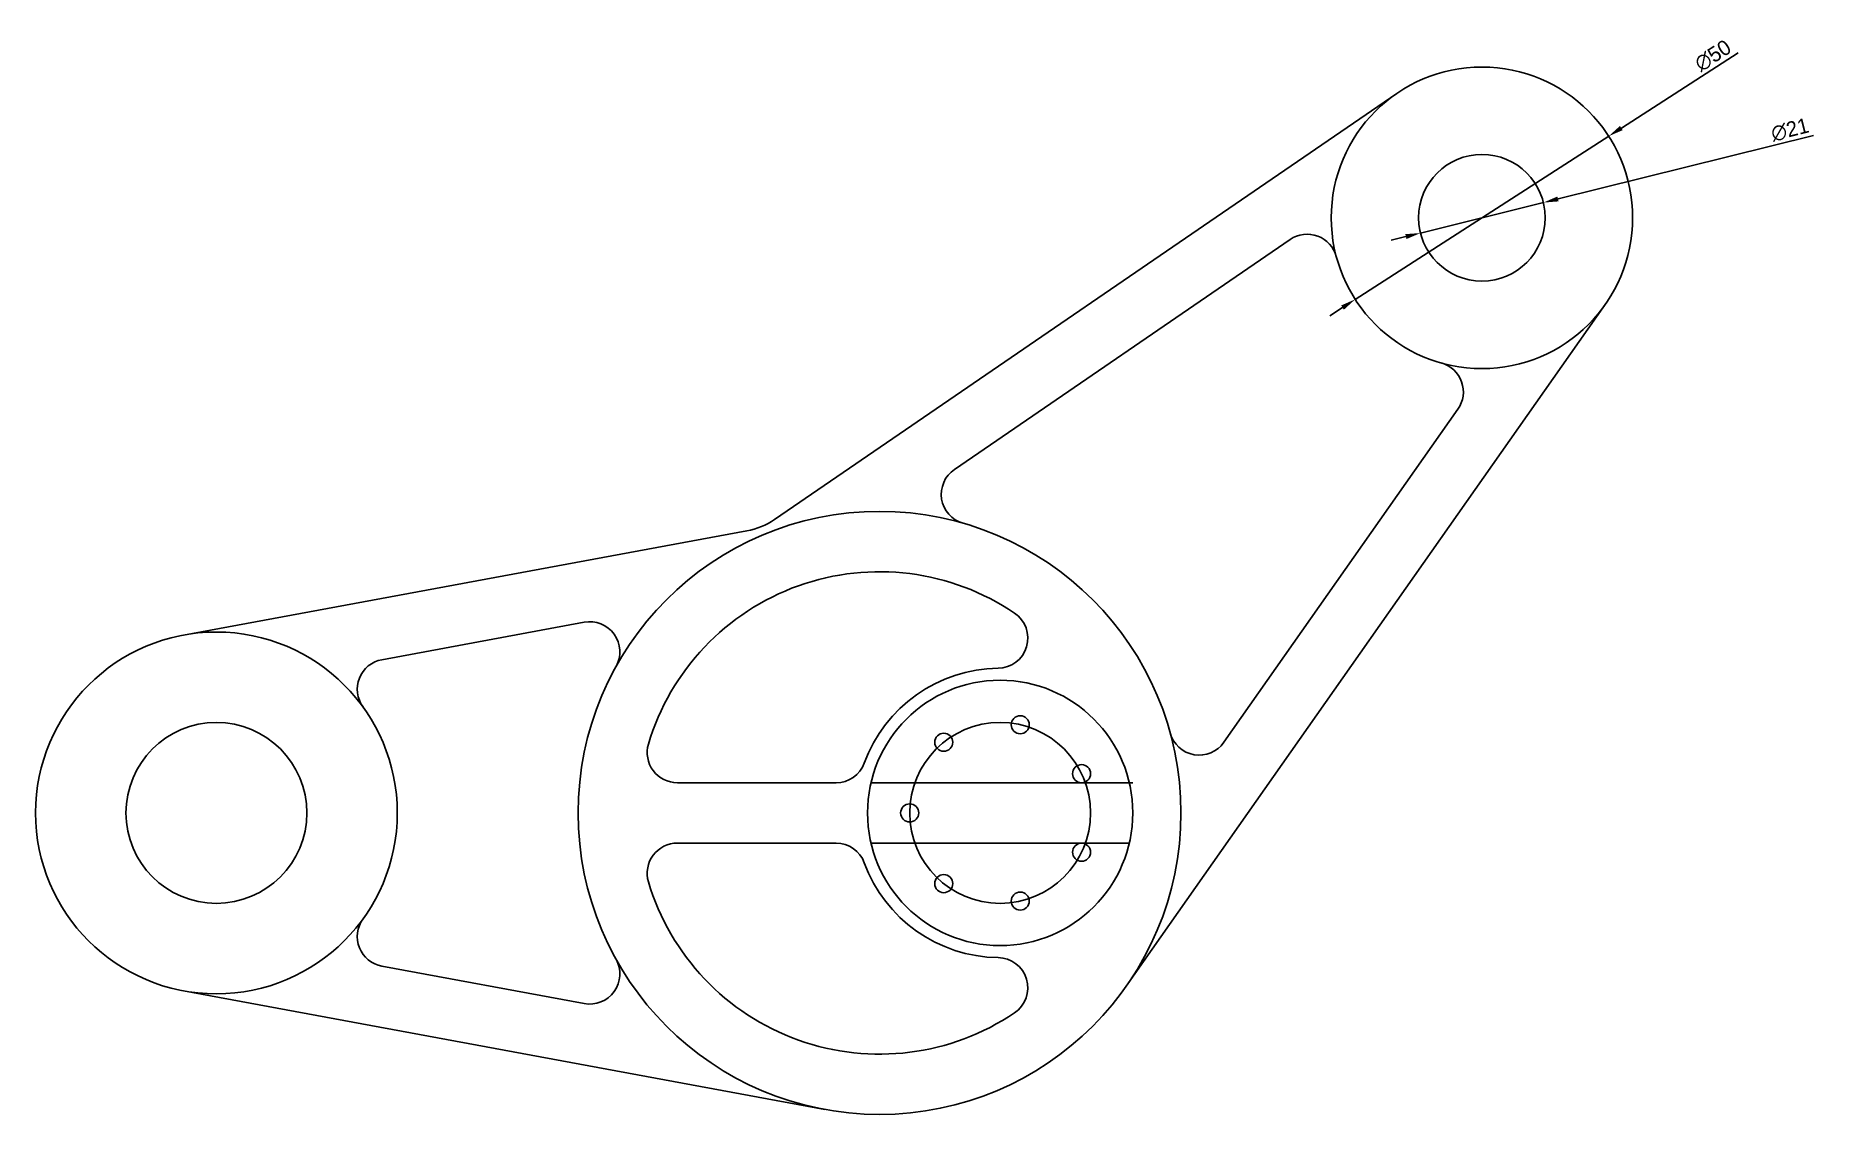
# Model space of a CAD drawing. Header units: millimetres. Extents: x 0 to 295, y -20 to 159.
import ezdxf

# ---------------------------------------------------------------- set-up
doc = ezdxf.new("R2010")
doc.units = ezdxf.units.MM
doc.layers.add('Ölçülendirme', color=60, linetype='Continuous')
doc.dimstyles.new('ISO-25', dxfattribs={"dimtxt": 2.5, "dimasz": 2.5, "dimexe": 1.25, "dimexo": 0.625, "dimtad": 1, "dimtxsty": 'Standard', "dimcen": 2.5, "dimadec": 0, "dimazin": 0, "dimtfac": 1, "dimtmove": 0, "dimatfit": 3, "dimfxl": 1, "dimarcsym": 0})

# ---------------------------------------------------------------- blocks, each defined once
blk = doc.blocks.new('*D2')
at = {"layer": 'Defpoints', "color": 0}
for p in [(250.12, 131.22), (229.73, 126.17)]:
    blk.add_point(p, dxfattribs=at)
at = {"layer": 'Ölçülendirme', "color": 0, "lineweight": -2}
for p, q in [((294.91, 142.32), (252.54, 131.82)), ((229.73, 126.17), (250.12, 131.22)), ((227.31, 125.57), (224.88, 124.97))]:
    blk.add_line(p, q, dxfattribs=at)
at = {"layer": 'Ölçülendirme', "color": 0}
for points in [[(252.44, 132.23), (252.64, 131.42), (250.12, 131.22)], [(227.2, 125.98), (227.41, 125.17), (229.73, 126.17)]]:
    blk.add_solid(points, dxfattribs=at)
at = {"layer": 'Ölçülendirme', "color": 0, "insert": (291.02, 143.29), "char_height": 2.5, "attachment_point": 5, "rotation": 13.915}
blk.add_mtext('∅21', dxfattribs=at)
blk = doc.blocks.new('*D3')
at = {"layer": 'Defpoints', "color": 0}
for p in [(260.95, 142.23), (218.9, 115.17)]:
    blk.add_point(p, dxfattribs=at)
at = {"layer": 'Ölçülendirme', "color": 0, "lineweight": -2}
for p, q in [((282.4, 156.04), (263.05, 143.58)), ((218.9, 115.17), (260.95, 142.23)), ((216.8, 113.81), (214.7, 112.46))]:
    blk.add_line(p, q, dxfattribs=at)
at = {"layer": 'Ölçülendirme', "color": 0}
for points in [[(262.82, 143.93), (263.27, 143.23), (260.95, 142.23)], [(216.57, 114.16), (217.03, 113.46), (218.9, 115.17)]]:
    blk.add_solid(points, dxfattribs=at)
at = {"layer": 'Ölçülendirme', "color": 0, "insert": (278.24, 155.59), "char_height": 2.5, "attachment_point": 5, "rotation": 32.7693}
blk.add_mtext('∅50', dxfattribs=at)

msp = doc.modelspace()

# ---------------------------------------------------------------- linework, layer by layer
for p, q in [((225.802, 149.327), (122.593, 78.677)), ((208.111, 125.098), (152.415, 86.973)), ((180.907, 1.249), (260.377, 114.322)), ((197.121, 41.711), (235.932, 96.932)), ((24.545, 59.5), (117.996, 76.779)), ((57.459, 55.416), (91.008, 61.619)), ((106.459, 35), (132.779, 35)), ((138.576, 35), (182, 35)), ((106.459, 25), (132.779, 25)), ((138.576, 25), (181.424, 25)), ((57.459, 4.584), (91.008, -1.619)), ((24.545, 0.5), (130.909, -19.167))]:
    msp.add_line(p, q)
for centre, radius in [((239.924, 128.698), 25), ((239.924, 128.698), 10.5), ((140, 30), 50), ((30, 30), 30), ((160, 30), 22), ((30, 30), 15), ((160, 30), 15), ((163.338, 44.624), 1.5), ((150.648, 41.727), 1.5), ((173.515, 36.508), 1.5), ((145, 30), 1.5), ((173.515, 23.492), 1.5), ((150.648, 18.273), 1.5), ((163.338, 15.376), 1.5)]:
    msp.add_circle(centre, radius)
for centre, radius, start, end in [((210.935, 120.973), 5, 14.92177, 124.39299), ((231.841, 99.807), 5, 324.89961, 74.37083), ((155.239, 82.847), 5, 124.39299, 253.91418), ((115.814, 88.579), 12, 280.47568, 304.39299), ((140, 30), 40, 55.9442, 163.39845), ((159.6, 58.997), 5, 270.79031, 55.9442), ((91.917, 56.703), 5, 330.95449, 100.47568), ((58.368, 50.5), 5, 100.47568, 215.85262), ((160, 30), 24, 90.79031, 159.82873), ((106.459, 40), 5, 163.39845, 270), ((193.031, 44.586), 5, 195.37842, 324.89961), ((132.779, 40), 5, 270, 339.82873), ((106.459, 20), 5, 90, 196.60155), ((132.779, 20), 5, 20.17127, 90), ((160, 30), 24, 200.17127, 269.20969), ((140, 30), 40, 196.60155, 304.0558), ((58.368, 9.5), 5, 144.14738, 259.52432), ((159.6, 1.003), 5, 304.0558, 89.20969), ((91.917, 3.297), 5, 259.52432, 29.04551)]:
    msp.add_arc(centre, radius, start, end)

# ---------------------------------------------------------------- dimensions: what is measured, and where the dimension line sits
at = {"layer": 'Ölçülendirme'}
for p1, p2, picture, middle in [((218.902, 115.166), (260.945, 142.229), '*D3', (279.251, 154.013)), ((229.732, 126.172), (250.116, 131.223), '*D2', (291.473, 141.469))]:
    dim = msp.add_diameter_dim_2p(p1=p1, p2=p2, dimstyle='ISO-25', dxfattribs=at)
    dim.commit()
    dim.dimension.update_dxf_attribs({"geometry": picture, "text_midpoint": middle, "dimtype": 163})

doc.saveas('drawing.dxf')
